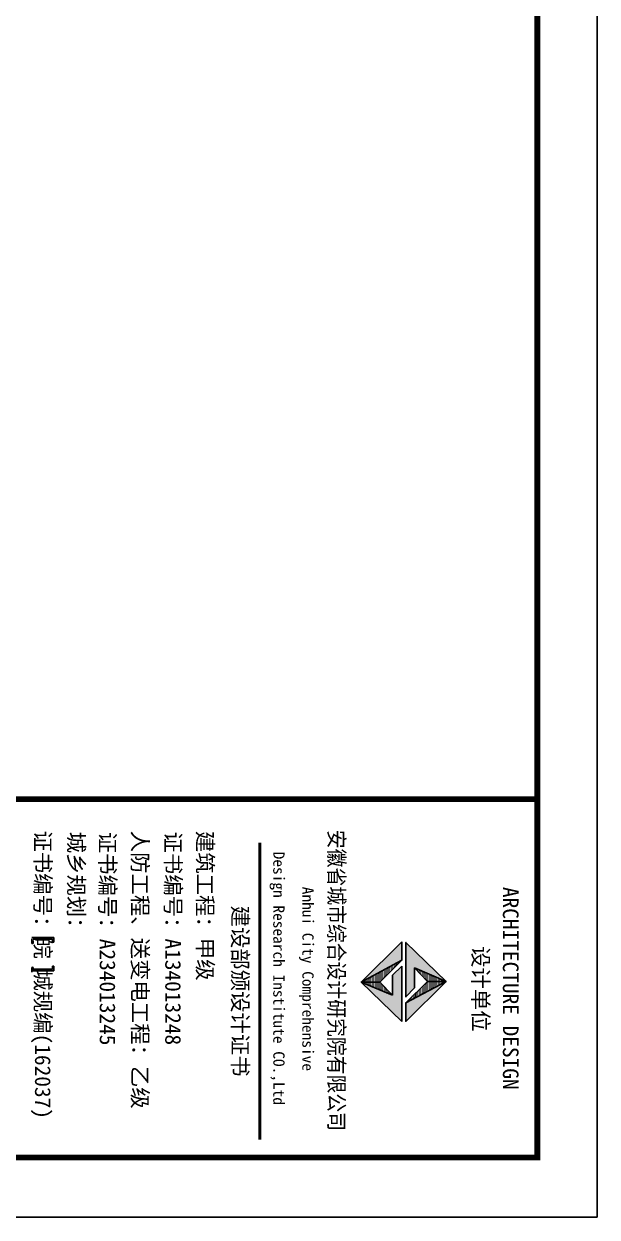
# Model space of a CAD drawing. Extents: x 19118 to 566552, y -1188739 to 92943.
# Drawn here: x 102707 to 107512, y -1117957 to -1107953 of the extents above; entities that cross this region are included whole.
import ezdxf

# ---------------------------------------------------------------- set-up
doc = ezdxf.new("R2010")
doc.units = 0
doc.header["$LTSCALE"] = 1000
doc.header["$MEASUREMENT"] = 0
doc.layers.add('PUB_TITLE', color=4, linetype='CONTINUOUS')
doc.layers.add('图框', color=4, linetype='CONTINUOUS')
doc.styles.add('黑体', font='simhei.ttf', dxfattribs={"width": 0.6, "height": 4.3})

msp = doc.modelspace()

# ---------------------------------------------------------------- hatches: boundary and pattern name
at = {"layer": '图框'}
for color, points in [(4, [(102946.31, -1115625.56), (102946.31, -1115651.2), (102959.12, -1115651.2), (102959.12, -1115639.37), (102959.12, -1115611.75), (102772.93, -1115611.75), (102772.93, -1115639.37), (102772.93, -1115651.2), (102785.74, -1115651.2), (102785.74, -1115625.56)]), (1, [(105874.37, -1115801.7), (105874.37, -1115649.97), (105532.72, -1115986.34)]), (1, [(105981.62, -1115868.08), (106245.63, -1115981.9), (105908.33, -1115653.7), (105908.33, -1116110.67), (105981.62, -1116034.85)]), (4, [(102785.74, -1115878.07), (102785.74, -1115852.42), (102772.93, -1115852.42), (102772.93, -1115864.26), (102772.93, -1115891.87), (102959.12, -1115891.87), (102959.12, -1115864.26), (102959.12, -1115852.42), (102946.31, -1115852.42), (102946.31, -1115878.07)]), (1, [(105875.39, -1115854.02), (105797.09, -1115928.63), (105797.09, -1116097.66), (105532.72, -1115986.34), (105875.39, -1116316.16)]), (1, [(105906.92, -1116161.2), (105906.92, -1116315.92), (106245.63, -1115981.9)])]:
    msp.add_hatch(color=color, dxfattribs=at).paths.add_polyline_path(points)
h = msp.add_hatch(dxfattribs=at)
h.set_pattern_fill('DOTS', color=256, scale=150, angle=-90, style=0)
h.set_pattern_definition([(270, (536770.55, 23699.511), (9.375, -4.6875), [0, -9.375])])
h.paths.add_polyline_path([(105532.72, -1115986.34), (105690.19, -1115986.34), (105874.37, -1115801.7)])
h.paths.add_polyline_path([(105797.09, -1116097.66), (105690.19, -1115986.34), (105532.72, -1115986.34)])
h.paths.add_polyline_path([(106245.63, -1115981.9), (106090.36, -1115981.9), (105906.92, -1116161.2)])
h.paths.add_polyline_path([(106090.36, -1115981.9), (106245.63, -1115981.9), (105981.62, -1115868.08)])

# ---------------------------------------------------------------- linework, layer by layer
at = {"layer": 'PUB_TITLE'}
msp.add_lwpolyline([(77811.65, -1117957.32), (107511.65, -1117957.32), (107511.65, -1075907.32), (77811.65, -1075907.32)], close=True, dxfattribs=at)
at = {"layer": 'PUB_TITLE', "const_width": 50}
msp.add_lwpolyline([(78311.65, -1117457.32), (107011.65, -1117457.32), (107011.65, -1077157.32), (78311.65, -1077157.32)], close=True, dxfattribs=at)
at = {"layer": '图框', "color": 4}
for p, q in [((102959.12, -1115611.75), (102772.93, -1115611.75)), ((102772.93, -1115623.24), (102772.93, -1115650.85)), ((102946.31, -1115625.56), (102785.74, -1115625.56)), ((102946.31, -1115651.2), (102946.31, -1115625.56)), ((102959.12, -1115611.75), (102959.12, -1115639.37)), ((102772.93, -1115650.85), (102772.93, -1115662.69)), ((102772.93, -1115662.69), (102785.74, -1115662.69)), ((102785.74, -1115662.69), (102785.74, -1115637.05)), ((102959.12, -1115651.2), (102946.31, -1115651.2)), ((102959.12, -1115639.37), (102959.12, -1115651.2)), ((102772.93, -1115875.74), (102772.93, -1115863.91)), ((102772.93, -1115863.91), (102785.74, -1115863.91)), ((102772.93, -1115903.36), (102772.93, -1115875.74)), ((102959.12, -1115891.87), (102772.93, -1115891.87)), ((102785.74, -1115863.91), (102785.74, -1115889.55)), ((102946.31, -1115878.07), (102785.74, -1115878.07)), ((102959.12, -1115852.42), (102946.31, -1115852.42)), ((102946.31, -1115852.42), (102946.31, -1115878.07)), ((102959.12, -1115864.26), (102959.12, -1115852.42)), ((102959.12, -1115891.87), (102959.12, -1115864.26))]:
    msp.add_line(p, q, dxfattribs=at)
at = {"layer": '图框'}
for p, q in [((105532.72, -1115986.34), (105874.37, -1115649.97)), ((105532.72, -1115986.34), (105874.37, -1115649.97)), ((105874.37, -1115649.97), (105874.37, -1115801.7)), ((105874.37, -1115649.97), (105874.37, -1115801.7)), ((105874.37, -1115649.97), (105874.37, -1115801.7)), ((105690.19, -1115986.34), (105874.37, -1115801.7)), ((105797.09, -1115928.63), (105875.39, -1115854.02)), ((105875.39, -1115854.02), (105875.39, -1116316.16)), ((105981.62, -1115868.08), (106245.63, -1115981.9)), ((105532.72, -1115986.34), (105690.19, -1115986.34)), ((105532.72, -1115986.34), (105690.19, -1115986.34)), ((105875.39, -1116316.16), (105532.72, -1115986.34)), ((105532.72, -1115986.34), (105690.19, -1115986.34)), ((105797.09, -1116097.66), (105532.72, -1115986.34)), ((105690.19, -1115986.34), (105797.09, -1116097.66)), ((105797.09, -1116097.66), (105797.09, -1115928.63)), ((106245.63, -1115981.9), (105906.92, -1116161.2))]:
    msp.add_line(p, q, dxfattribs=at)
at = {"layer": '图框', "color": 1}
for p, q in [((105532.72, -1115986.34), (105874.37, -1115649.97)), ((105874.37, -1115801.7), (105532.72, -1115986.34))]:
    msp.add_line(p, q, dxfattribs=at)
at = {"layer": '图框', "color": 4, "const_width": 49.3}
msp.add_lwpolyline([(107011.65, -1114452.7), (107011.65, -1117457.32), (78311.65, -1117457.32), (78311.65, -1114452.7)], close=True, dxfattribs=at)
at = {"layer": '图框', "color": 4, "const_width": 24.9}
msp.add_lwpolyline([(104683.66, -1114817.05), (104683.66, -1117307.05)], dxfattribs=at)
at = {"layer": '图框'}
for points in [[(105981.62, -1116034.85), (105981.62, -1115868.08), (106090.36, -1115981.9), (105906.92, -1116161.2), (105906.92, -1116315.92), (106245.63, -1115981.9), (105908.33, -1115653.7), (105908.33, -1116110.67), (105981.62, -1116034.85)], [(106245.63, -1115981.9), (106090.36, -1115981.9)]]:
    msp.add_lwpolyline(points, dxfattribs=at)

# ---------------------------------------------------------------- texts
at = {"layer": '图框', "color": 4, "style": '黑体'}
for s, height, p in [('证书编号：皖 城规编(162037)', 131.472, (102800.15, -1114715.18)), ('人防工程、送变电工程：乙级', 131.472, (103614.95, -1114717.37)), (' 建筑工程：甲级', 131.472, (104159.72, -1114629.16)), ('城乡规划：', 131.472, (103080.22, -1114725.7)), ('证书编号：A234013245', 131.472, (103342.87, -1114726.67)), ('证书编号：A134013248', 131.472, (103891.81, -1114724.27)), (' Design Research Institute CO.,Ltd', 94.62, (104797.41, -1114828.56)), ('Anhui City Comprehensive ', 94.62, (105040.9, -1115187.24)), ('ARCHITECTURE DESIGN', 131.472, (106721.79, -1115188.57)), ('建设部颁设计证书', 131.472, (104454.34, -1115344.81)), ('设计单位', 131.472, (106469.99, -1115684.23))]:
    msp.add_text(s, height=height, rotation=270, dxfattribs=at).set_placement(p)
at = {"layer": '图框', "color": 4, "style": '黑体', "width": 0.88}
msp.add_text('安徽省城市综合设计研究院有限公司', height=131.472, rotation=270, dxfattribs=at).set_placement((105261.88, -1114710.16))

doc.saveas('drawing.dxf')
